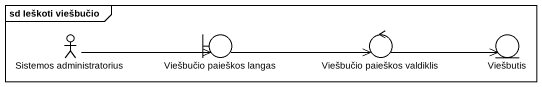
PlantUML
@startuml
mainframe sd Ieškoti viešbučio
actor "Sistemos administratorius" as Sistemos_administratorius
boundary "Viešbučio paieškos langas" as Viešbučio_paieškos_langas
control "Viešbučio paieškos valdiklis" as Viešbučio_paieškos_valdiklis
entity Viešbutis
Sistemos_administratorius -right-> Viešbučio_paieškos_langas
Viešbučio_paieškos_langas -right-> Viešbučio_paieškos_valdiklis
Viešbučio_paieškos_valdiklis -right-> Viešbutis
@enduml
